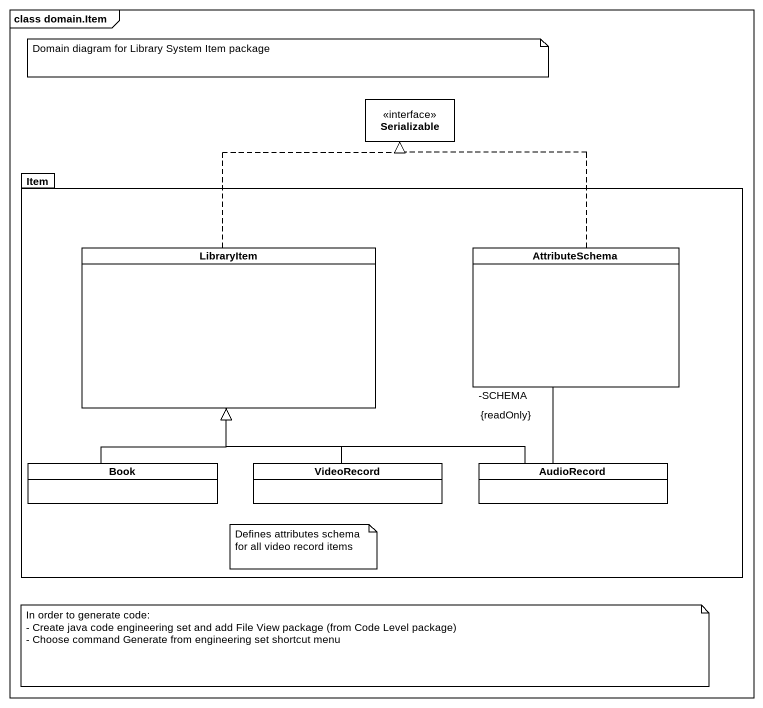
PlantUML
@startuml
mainframe class domain.Item
hide circle
hide empty members
interface Serializable
package Item {
  class LibraryItem
  class AttributeSchema
  class Book
  class VideoRecord
  class AudioRecord
}
LibraryItem .up.|> Serializable
AttributeSchema .up.|> Serializable
AttributeSchema "{readOnly}\n-SCHEMA" -- AudioRecord
Book -up-|> LibraryItem
VideoRecord -up-|> LibraryItem
AudioRecord -left-|> LibraryItem
note as N1
  Domain diagram for Library System Item package
end note
note as N2
  Defines attributes schema for all video record items
end note
note as N3
  In order to generate code:
  - Create java code engineering set and add File View package (from Code Level package)
  - Choose command Generate from engineering set shortcut menu
end note
@enduml
